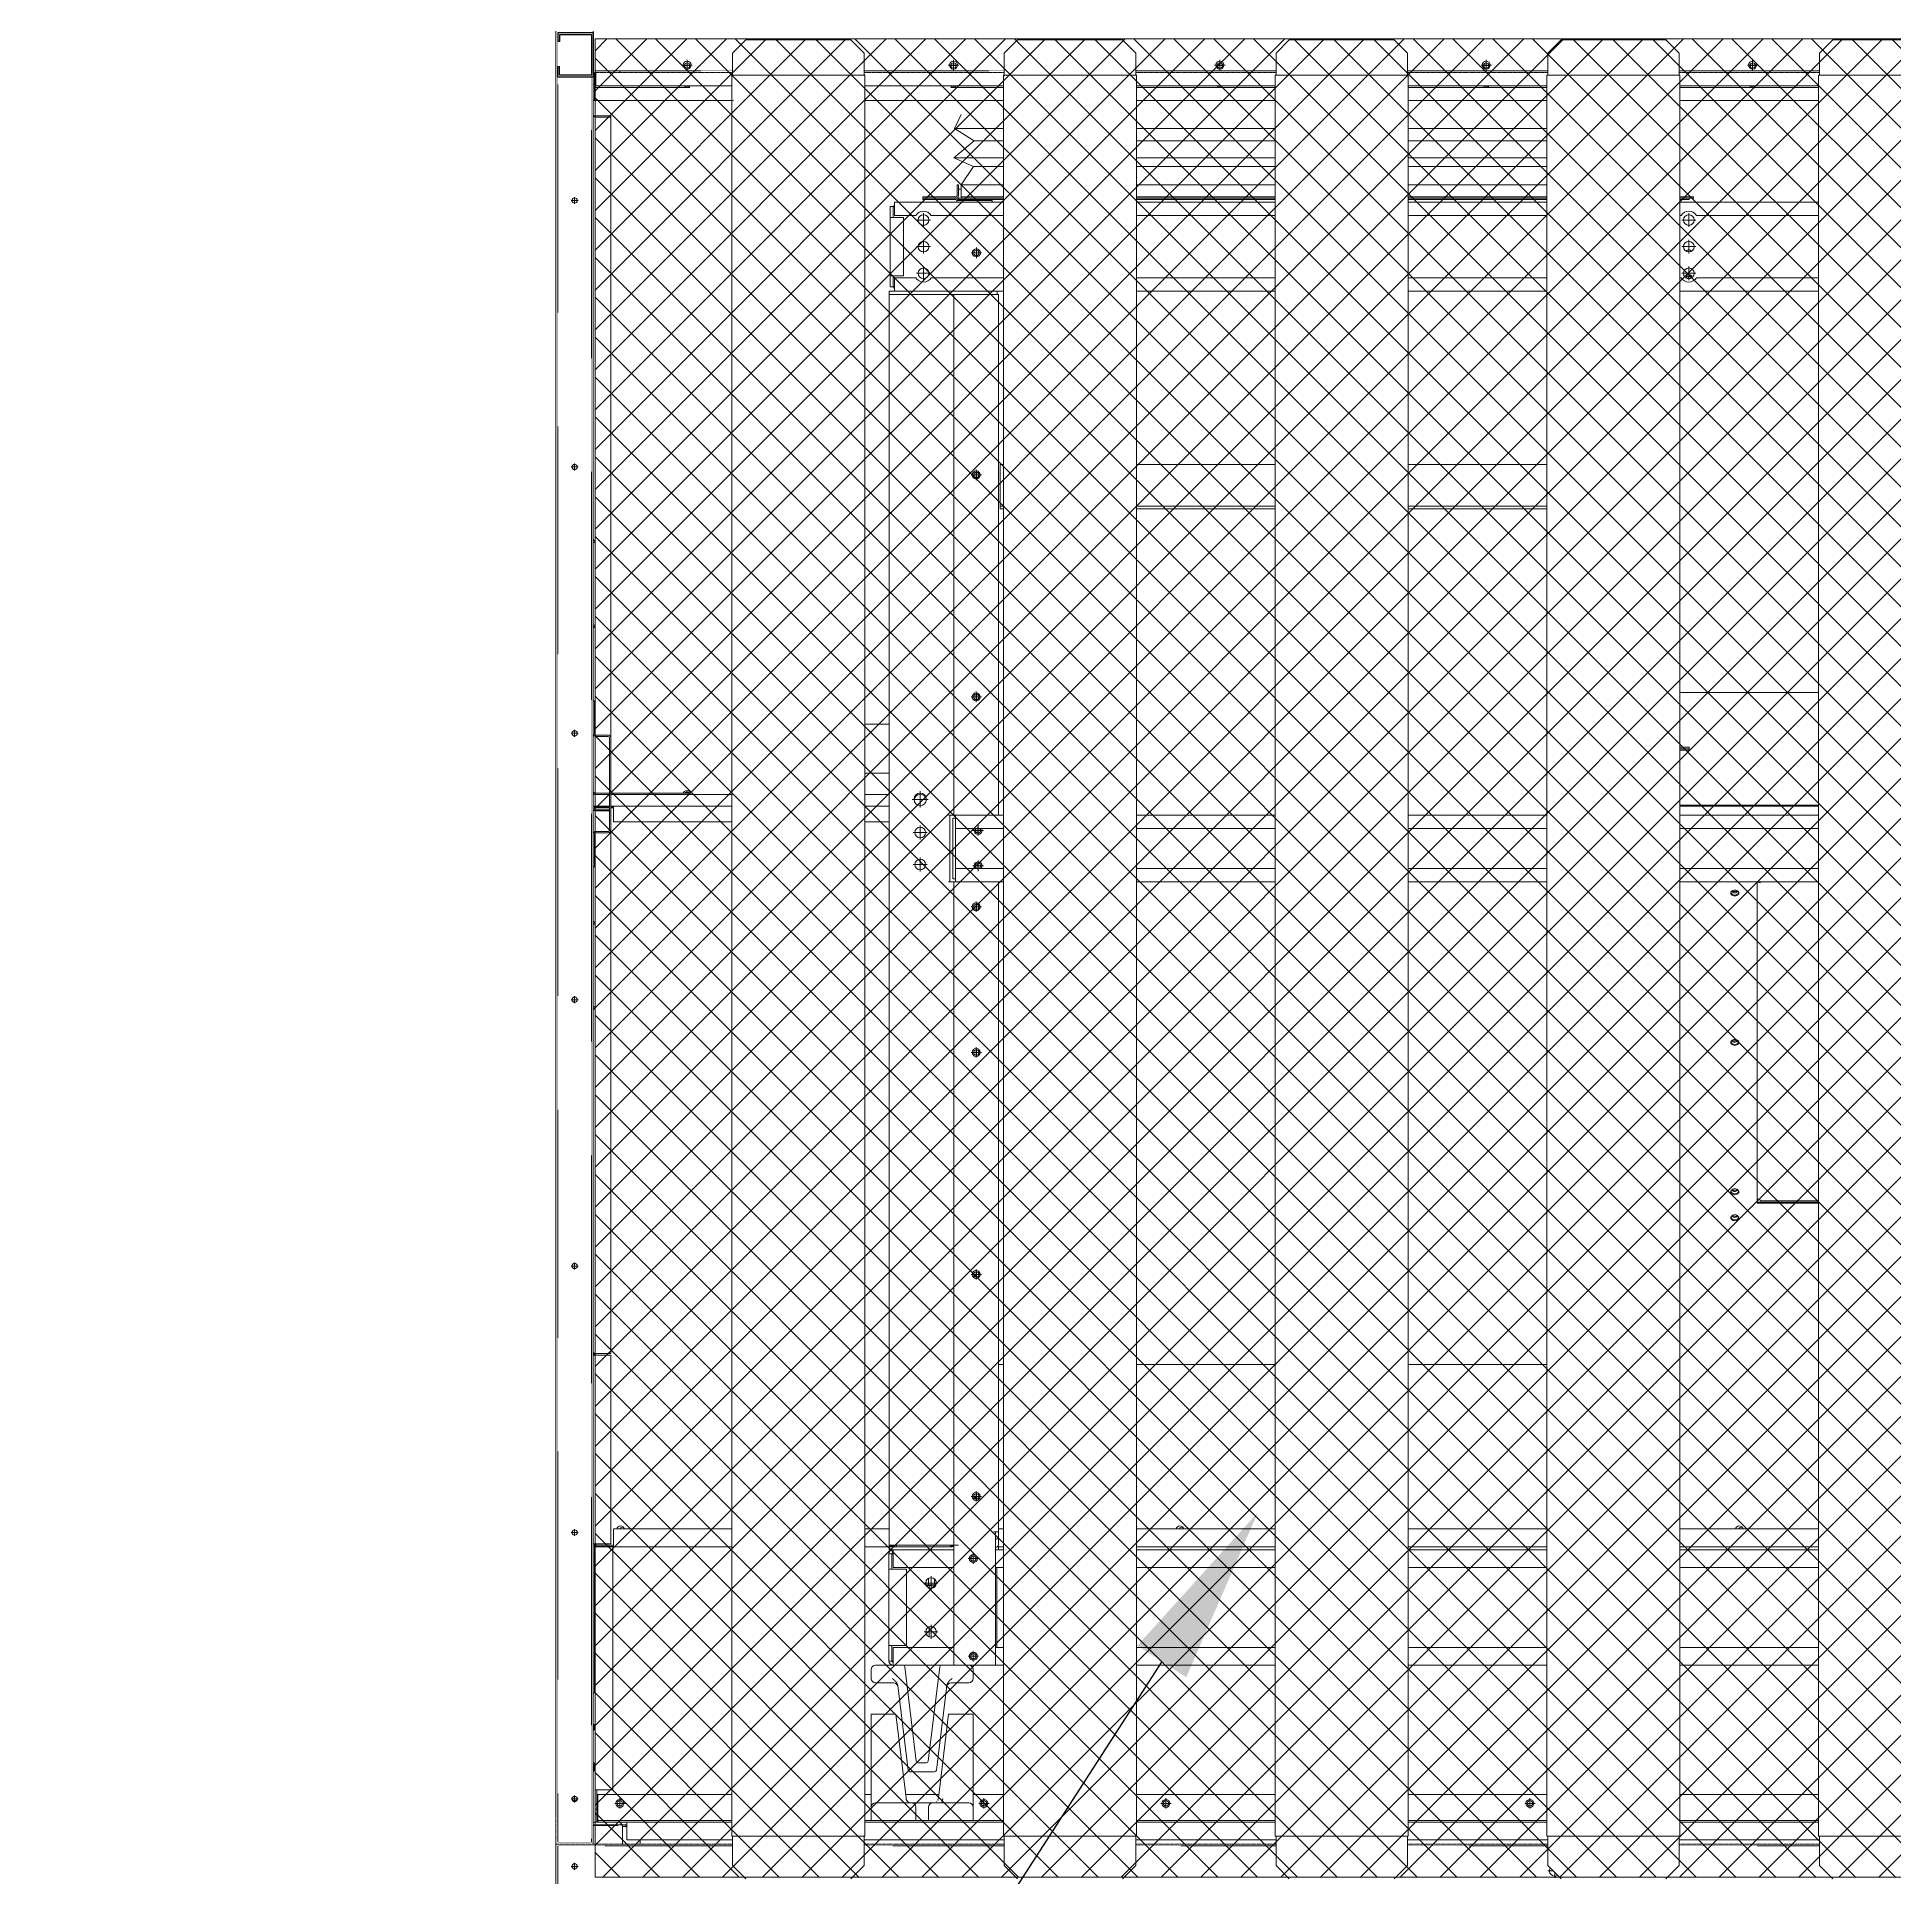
# Model space of a CAD drawing. Header units: millimetres. Extents: x -17070 to 42260, y -291348 to 33880.
# Drawn here: x 31593 to 33685, y 20755 to 22827 of the extents above; entities that cross this region are included whole.
import ezdxf
from ezdxf import colors
from ezdxf.entities.mleader import LeaderData, LeaderLine
from ezdxf.math import Vec2, Vec3

# ---------------------------------------------------------------- set-up
doc = ezdxf.new("R2010")
doc.units = ezdxf.units.MM
for name, pattern in [('CENTER', [2, 1.25, -0.25, 0.25, -0.25]), ('HIDDEN', [0.375, 0.25, -0.125]), ('HIDDENX2', [0.75, 0.5, -0.25])]:
    doc.linetypes.add(name, pattern=pattern)
for name, color, linetype in [('center', 1, 'CENTER'), ('HIDD', 2, 'HIDDENX2'), ('냉각탑_dim', 1, 'Continuous')]:
    doc.layers.add(name, color=color, linetype=linetype)
doc.styles.get("Standard").update_dxf_attribs({"font": 'arial.ttf'})

# ---------------------------------------------------------------- blocks, each defined once
blk = doc.blocks.new('3753456')
at = {"color": 0, "lineweight": 5}
for p, q in [((337590.2, 91235.5), (337597.8, 91251)), ((337612.3, 91221.4), (337590.2, 91235.5)), ((337589.4, 91202.2), (337612.3, 91221.4)), ((337611.6, 91192.6), (337589.4, 91202.2)), ((337597.8, 91172), (337611.6, 91192.6))]:
    blk.add_line(p, q, dxfattribs=at)
blk = doc.blocks.new('435')
for p, q in [((-131382, 21088.8), (-131342, 21088.8)), ((-131382, 21088.8), (-131382, 21078.8)), ((-131380, 21078.8), (-131382, 21078.8)), ((-131380, 21086.8), (-131344, 21086.8)), ((-131380, 21086.8), (-131380, 21078.8)), ((-131344, 21086.8), (-131344, 21040.8)), ((-131342, 21088.8), (-131342, 21038.8)), ((-131342, 21088.8), (-131342, 21038.8)), ((-131382, 21038.8), (-131382, 21050.8)), ((-131382, 21050.8), (-131380, 21050.8)), ((-131380, 21040.8), (-131380, 21050.8)), ((-131342, 21038.8), (-131382, 21038.8)), ((-131344, 21040.8), (-131380, 21040.8))]:
    blk.add_line(p, q)
blk = doc.blocks.new('2')
at = {"lineweight": 5}
h = blk.add_hatch(dxfattribs=at)
h.set_pattern_fill('ANSI37', scale=10)
h.set_pattern_definition([(45, (-1294795.438, -412330.485), (-22.4506403, 22.4506403), []), (135, (-1294795.438, -412330.485), (-22.4506403, -22.4506403), [])])
h.paths.add_polyline_path([(32221.1, 22825.4), (32221.1, 20755.4), (35433.1, 20755.4), (35433.1, 22825.4)])
at = {"color": 7, "lineweight": 20, "ltscale": 0.280701}
for p, q in [((32177.1, 20822.5), (32177.1, 23867.4)), ((32219.1, 20822.5), (32219.1, 23864.3)), ((32219.1, 20822.5), (32219.1, 22818.4)), ((32220.5, 22774.4), (32220.5, 22787.4)), ((32222, 22787.4), (32222, 22775.5)), ((32319, 22795.9), (32330.7, 22795.9)), ((32321, 22795.4), (32328.8, 22795.4)), ((32324.9, 22801.8), (32324.9, 22790.1)), ((32619, 22795.9), (32630.7, 22795.9)), ((32621, 22795.4), (32628.8, 22795.4)), ((32624.9, 22801.8), (32624.9, 22790.1)), ((32919, 22795.9), (32930.7, 22795.9)), ((32921, 22795.4), (32928.8, 22795.4)), ((32924.9, 22801.8), (32924.9, 22790.1)), ((33219, 22795.9), (33230.7, 22795.9)), ((33221, 22795.4), (33228.8, 22795.4)), ((33224.9, 22801.8), (33224.9, 22790.1)), ((33519, 22795.9), (33530.7, 22795.9)), ((33521, 22795.4), (33528.8, 22795.4)), ((33524.9, 22801.8), (33524.9, 22790.1)), ((32219.1, 22774.4), (32222, 22774.4)), ((32220.5, 22774.4), (32220.5, 22756)), ((32220.5, 22770.6), (32327.9, 22770.6)), ((32220.5, 22769.5), (32221.1, 22769.5)), ((32220.5, 22757.1), (32220.5, 22769.5)), ((32222, 22777.5), (32222, 22772.4)), ((32375.1, 22772.4), (32222, 22772.4)), ((32681.1, 22772.4), (32525.1, 22772.4)), ((32621.9, 22770.6), (32681.1, 22770.6)), ((32987.1, 22772.4), (32831.1, 22772.4)), ((32831.1, 22770.6), (32987.1, 22770.6)), ((33293.1, 22772.4), (33137.1, 22772.4)), ((33137.1, 22770.6), (33293.1, 22770.6)), ((33599.1, 22772.4), (33443.1, 22772.4)), ((33443.1, 22770.6), (33599.1, 22770.6)), ((32219.1, 22756), (32220.5, 22756)), ((32221.1, 22756.1), (32220.5, 22756.1)), ((32377.1, 22756.1), (32221.1, 22756.1)), ((32681.1, 22756.1), (32525.1, 22756.1)), ((32987.1, 22756.1), (32831.1, 22756.1)), ((33293.1, 22756.1), (33137.1, 22756.1)), ((33599.1, 22756.1), (33443.1, 22756.1)), ((32221.7, 22738.8), (32219.1, 22738.8)), ((32222.4, 22738.7), (32238.9, 22738.7)), ((32222.4, 22737.3), (32238.9, 22737.3)), ((32238.9, 22737.3), (32238.9, 22738.7)), ((32238.9, 22737.3), (32238.9, 22039.6)), ((32630.5, 22661), (32628.9, 22661)), ((32628.9, 22649.1), (32628.9, 22661)), ((32630.5, 22649.1), (32630.5, 22661)), ((32681.1, 22661), (32633.6, 22661)), ((32633.6, 22661), (32633.6, 22646)), ((32987.1, 22661), (32831.1, 22661)), ((33293.1, 22661), (33137.1, 22661)), ((32194.2, 22643.4), (32202, 22643.4)), ((32198.1, 22647.3), (32198.1, 22639.5)), ((32558.3, 22626.4), (32558.3, 22641.4)), ((32681.1, 22641.4), (32558.3, 22641.4)), ((32627.4, 22646), (32590.2, 22646)), ((32590.2, 22646), (32590.2, 22644.4)), ((32627.4, 22644.4), (32590.2, 22644.4)), ((32627.4, 22647.6), (32590.5, 22647.6)), ((32590.5, 22647.6), (32590.5, 22646)), ((32628.6, 22643.2), (32628.6, 22643.3)), ((32628.6, 22643.2), (32628.6, 22641.4)), ((32628.6, 22643.2), (32668.6, 22643.2)), ((32630.2, 22643.2), (32630.2, 22646)), ((32630.2, 22646), (32681.1, 22646)), ((32630.2, 22644.4), (32681.1, 22644.4)), ((32633.6, 22656.1), (32630.5, 22656.1)), ((32631.4, 22646.1), (32670.6, 22646.1)), ((32631.4, 22646), (32631.4, 22646.1)), ((32681.1, 22647.6), (32633.6, 22647.6)), ((32681.1, 22646), (32633.6, 22646)), ((32668.6, 22643.2), (32668.6, 22641.4)), ((32670.6, 22646), (32670.6, 22646.1)), ((32987.1, 22647.6), (32831.1, 22647.6)), ((32831.1, 22646), (32987.1, 22646)), ((32987.1, 22646), (32831.1, 22646)), ((32831.1, 22644.4), (32987.1, 22644.4)), ((32987.1, 22641.4), (32831.1, 22641.4)), ((33293.1, 22647.6), (33137.1, 22647.6)), ((33137.1, 22646), (33293.1, 22646)), ((33293.1, 22646), (33137.1, 22646)), ((33137.1, 22644.4), (33293.1, 22644.4)), ((33293.1, 22641.4), (33137.1, 22641.4)), ((33458.5, 22647.6), (33443.1, 22647.6)), ((33443.1, 22646), (33453.6, 22646)), ((33458.5, 22646), (33443.1, 22646)), ((33443.1, 22644.4), (33453.6, 22644.4)), ((33599.1, 22641.6), (33443.1, 22641.6)), ((33599.1, 22641.4), (33443.1, 22641.4)), ((33453.6, 22644.4), (33453.6, 22646)), ((33458.5, 22647.6), (33458.5, 22646)), ((32553.6, 22624.4), (32553.6, 22636.7)), ((32556.8, 22636.7), (32553.6, 22636.7)), ((32553.6, 22624.4), (32553.6, 22558.4)), ((32558.8, 22624.4), (32553.6, 22624.4)), ((32556.8, 22636.7), (32556.8, 22624.4)), ((32558.3, 22636.2), (32556.8, 22636.2)), ((32558.3, 22626.4), (32582.5, 22626.4)), ((32558.8, 22624.4), (32568.6, 22624.4)), ((32568.6, 22558.4), (32568.6, 22624.4)), ((32583.3, 22621.4), (32598.9, 22621.4)), ((32591.1, 22629.2), (32591.1, 22613.6)), ((32599.8, 22626.4), (32681.1, 22626.4)), ((32831.1, 22626.4), (32987.1, 22626.4)), ((33137.1, 22626.4), (33293.1, 22626.4)), ((33443.1, 22626.4), (33444.5, 22626.4)), ((33445.3, 22621.4), (33460.9, 22621.4)), ((33453.1, 22629.2), (33453.1, 22613.6)), ((33461.8, 22626.4), (33599.1, 22626.4)), ((32591.1, 22599.2), (32591.1, 22583.6)), ((33453.1, 22599.2), (33453.1, 22583.6)), ((32583.3, 22591.4), (32598.9, 22591.4)), ((32644.8, 22584.4), (32656.5, 22584.4)), ((32650.6, 22590.3), (32650.6, 22578.6)), ((33445.3, 22591.4), (33460.9, 22591.4)), ((32568.6, 22558.4), (32553.6, 22558.4)), ((32553.6, 22546.1), (32553.6, 22558.4)), ((32556.8, 22558.4), (32556.8, 22546.1)), ((32558.3, 22556.4), (32558.3, 22541.4)), ((32582.5, 22556.4), (32558.3, 22556.4)), ((32583.3, 22561.4), (32598.9, 22561.4)), ((32591.1, 22569.2), (32591.1, 22553.6)), ((32681.1, 22556.4), (32599.8, 22556.4)), ((32987.1, 22556.4), (32831.1, 22556.4)), ((33293.1, 22556.4), (33137.1, 22556.4)), ((33444.5, 22556.4), (33443.1, 22556.4)), ((33445.3, 22561.4), (33460.9, 22561.4)), ((33453.1, 22569.2), (33453.1, 22553.6)), ((33599.1, 22556.4), (33461.8, 22556.4)), ((32552.4, 22541.4), (32674.2, 22541.4)), ((32552.4, 22541.4), (32552.4, 22537.4)), ((32630.6, 22537.4), (32552.4, 22537.4)), ((32552.4, 22537.4), (32552.4, 21129.2)), ((32552.4, 22537.4), (32674.2, 22537.4)), ((32556.8, 22546.1), (32553.6, 22546.1)), ((32558.3, 22546.6), (32556.8, 22546.6)), ((32558.3, 22541.4), (32681.1, 22541.4)), ((32625.4, 21951.2), (32625.4, 22537.4)), ((32675.4, 22537.4), (32670.2, 22537.4)), ((32674.2, 22541.4), (32674.2, 22537.4)), ((32675.4, 22537.4), (32675.4, 21951.2)), ((32831.1, 22541.4), (32987.1, 22541.4)), ((33137.1, 22541.4), (33293.1, 22541.4)), ((33443.1, 22541.4), (33599.1, 22541.4)), ((33599.1, 22541.1), (33443.1, 22541.1)), ((32198.1, 22347.3), (32198.1, 22339.5)), ((32681.1, 22346), (32677.4, 22346)), ((32677.4, 22296), (32677.4, 22346)), ((32987.1, 22346), (32831.1, 22346)), ((33293.1, 22346), (33137.1, 22346)), ((32194.2, 22343.4), (32202, 22343.4)), ((32644.6, 22334.4), (32656.3, 22334.4)), ((32650.4, 22340.3), (32650.4, 22328.6)), ((32650.6, 22338.3), (32650.6, 22330.5)), ((32677.4, 22299.2), (32681.1, 22299.2)), ((32677.4, 22296), (32681.1, 22296)), ((32831.1, 22299.2), (32987.1, 22299.2)), ((32831.1, 22296), (32987.1, 22296)), ((33137.1, 22299.2), (33293.1, 22299.2)), ((33137.1, 22296), (33293.1, 22296)), ((32219.1, 22258.3), (32221.1, 22258.3)), ((32221.1, 22258.3), (32221.1, 22165.3)), ((32219.1, 22165.3), (32221.1, 22165.3)), ((32220.7, 22079.8), (32219.1, 22079.8)), ((32220.7, 22042.9), (32220.7, 22079.8)), ((32644.6, 22084.4), (32656.3, 22084.4)), ((32650.4, 22090.3), (32650.4, 22078.6)), ((32650.6, 22088.3), (32650.6, 22080.5)), ((33599.1, 22089.5), (33443.1, 22089.5)), ((32552.4, 22053.5), (32525.1, 22053.5)), ((32194.2, 22043.4), (32202, 22043.4)), ((32198.1, 22047.3), (32198.1, 22039.5)), ((32236, 22041.4), (32222.2, 22041.4)), ((32236, 22039.8), (32222.2, 22039.8)), ((32237.5, 22038.3), (32237.5, 21934.5)), ((32239.1, 22038.3), (32239.1, 21934.5)), ((33453.6, 22027.6), (33443.1, 22027.6)), ((33453.6, 22026), (33443.1, 22026)), ((33443.1, 22026), (33453.6, 22026)), ((33443.1, 22024.4), (33453.6, 22024.4)), ((33453.6, 22024.4), (33453.6, 22027.6)), ((32552.4, 21998.5), (32525.1, 21998.5)), ((32552.4, 21991.2), (32552.4, 21876.2)), ((32219.1, 21975.9), (32237.5, 21975.9)), ((32219.1, 21974.5), (32237.5, 21974.5)), ((32220.9, 21975.9), (32220.9, 21976.2)), ((32237.5, 21976), (32222.4, 21976)), ((32239.1, 21975.9), (32328.7, 21975.9)), ((32239.1, 21974.5), (32375.1, 21974.5)), ((32525.1, 21974.5), (32552.4, 21974.5)), ((32587.4, 21978.1), (32587.4, 21959.9)), ((32237.5, 21961.3), (32219.1, 21961.3)), ((32220.5, 21958.3), (32220.5, 21961.3)), ((32222, 21959.4), (32222, 21961.3)), ((32222, 21960.5), (32237.5, 21960.5)), ((32237.5, 21959.4), (32222, 21959.4)), ((32237.5, 21957.2), (32222, 21957.2)), ((32237.5, 21956.2), (32222, 21956.2)), ((32375.1, 21961.3), (32239.1, 21961.3)), ((32239.1, 21960.5), (32242, 21960.5)), ((32242, 21959.4), (32239.1, 21959.4)), ((32242, 21943.8), (32242, 21960.5)), ((32552.4, 21961.3), (32525.1, 21961.3)), ((32578.3, 21969), (32596.5, 21969)), ((32627.3, 21951.2), (32619.4, 21951.2)), ((32620.9, 21951.2), (32620.9, 21876.2)), ((32627.3, 21951.2), (32681.1, 21951.2)), ((32627.3, 21936.2), (32627.3, 21951.2)), ((32831.1, 21951.2), (32987.1, 21951.2)), ((33137.1, 21951.2), (33293.1, 21951.2)), ((33599.1, 21962.5), (33443.1, 21962.5)), ((33599.1, 21961.3), (33443.1, 21961.3)), ((33443.1, 21951.2), (33599.1, 21951.2)), ((32220.7, 21929.9), (32220.7, 21893)), ((32236, 21933), (32222.2, 21933)), ((32222.2, 21931.4), (32236, 21931.4)), ((32238.9, 21933.3), (32238.9, 21345)), ((32375.1, 21943.8), (32242, 21943.8)), ((32552.4, 21943.8), (32525.1, 21943.8)), ((32579.6, 21931.7), (32595.2, 21931.7)), ((32587.4, 21939.5), (32587.4, 21923.9)), ((32624.1, 21948), (32624.1, 21879.4)), ((32624.1, 21948), (32627.3, 21948)), ((32627.3, 21948), (32627.3, 21879.4)), ((32681.1, 21936.2), (32627.3, 21936.2)), ((32646.8, 21934.1), (32658.5, 21934.1)), ((32652.4, 21938), (32652.4, 21930.2)), ((32652.6, 21940), (32652.6, 21928.3)), ((32987.1, 21936.2), (32831.1, 21936.2)), ((33293.1, 21936.2), (33137.1, 21936.2)), ((33599.1, 21936.2), (33443.1, 21936.2)), ((32220.7, 21893), (32219.1, 21893)), ((32579.6, 21895.7), (32595.2, 21895.7)), ((32587.4, 21903.5), (32587.4, 21887.9)), ((32627.3, 21876.2), (32627.3, 21891.2)), ((32627.3, 21891.2), (32681.1, 21891.2)), ((32646.8, 21894.1), (32658.5, 21894.1)), ((32652.4, 21898), (32652.4, 21890.2)), ((32652.6, 21900), (32652.6, 21888.3)), ((32831.1, 21891.2), (32987.1, 21891.2)), ((33137.1, 21891.2), (33293.1, 21891.2)), ((33443.1, 21891.2), (33599.1, 21891.2)), ((32627.3, 21876.2), (32619.4, 21876.2)), ((32627.3, 21879.4), (32624.1, 21879.4)), ((32625.4, 21129.2), (32625.4, 21876.2)), ((32681.1, 21876.2), (32627.3, 21876.2)), ((32675.4, 21876.2), (32675.4, 21144)), ((32987.1, 21876.2), (32831.1, 21876.2)), ((33293.1, 21876.2), (33137.1, 21876.2)), ((33599.1, 21876.2), (33443.1, 21876.2)), ((33529.9, 21876.2), (33529.9, 21514.3)), ((33533.4, 21876.2), (33533.4, 21875.1)), ((32644.6, 21848), (32656.3, 21848)), ((32646.7, 21848), (32654.5, 21848)), ((32650.4, 21853.9), (32650.4, 21842.2)), ((32650.6, 21851.9), (32650.6, 21844.1)), ((32219.1, 21828.3), (32221.1, 21828.3)), ((32221.1, 21828.3), (32221.1, 21735.3)), ((32194.2, 21743.4), (32202, 21743.4)), ((32198.1, 21747.3), (32198.1, 21739.5)), ((32219.1, 21735.3), (32221.1, 21735.3)), ((32644.6, 21684), (32656.3, 21684)), ((32646.7, 21684), (32654.5, 21684)), ((32650.4, 21689.9), (32650.4, 21678.2)), ((32650.6, 21687.9), (32650.6, 21680.1)), ((33529.9, 21515.3), (33599.1, 21515.3)), ((33529.9, 21514.3), (33599.1, 21514.3)), ((33533.4, 21517.1), (33533.4, 21518.2)), ((33599.1, 21517.1), (33533.4, 21517.1)), ((32198.1, 21447.3), (32198.1, 21439.5)), ((32194.2, 21443.4), (32202, 21443.4)), ((32644.6, 21434), (32656.3, 21434)), ((32646.7, 21434), (32654.5, 21434)), ((32650.4, 21439.9), (32650.4, 21428.2)), ((32650.6, 21437.9), (32650.6, 21430.1)), ((32219.2, 21346.2), (32219.1, 21346.2)), ((32220.5, 21344.3), (32219.1, 21344.3)), ((32220.5, 21345.2), (32220.5, 21343.1)), ((32238.9, 21345), (32222, 21345)), ((32238.9, 21343.1), (32222, 21343.1)), ((32238.9, 21343.1), (32238.9, 21130.6)), ((32177.1, 21341.3), (32177.1, 21341.2)), ((32177.1, 21334.9), (32177.1, 21334.9)), ((32675.4, 21332.5), (32681.1, 21332.5)), ((32831.1, 21332.5), (32987.1, 21332.5)), ((33137.1, 21332.5), (33293.1, 21332.5)), ((32644.6, 21184), (32656.3, 21184)), ((32646.7, 21184), (32654.5, 21184)), ((32650.4, 21189.9), (32650.4, 21178.2)), ((32650.6, 21187.9), (32650.6, 21180.1)), ((32194.2, 21143.4), (32202, 21143.4)), ((32198.1, 21147.3), (32198.1, 21139.5)), ((32242, 21147.5), (32375.1, 21147.5)), ((32242, 21147.5), (32242, 21130.6)), ((32525.1, 21147.5), (32552.4, 21147.5)), ((32672.2, 21144), (32670.2, 21144)), ((32675.4, 21144), (32672.2, 21144)), ((32672.2, 21144), (32672.2, 20994)), ((32672.2, 21136.4), (32675.4, 21136.4)), ((32675.4, 21147.5), (32681.1, 21147.5)), ((32675.4, 21129), (32675.4, 21144)), ((32831.1, 21147.5), (32987.1, 21147.5)), ((33137.1, 21147.5), (33293.1, 21147.5)), ((33443.1, 21147.5), (33599.1, 21147.5)), ((32220.5, 21130.6), (32220.5, 21130.5)), ((32220.7, 21130.5), (32220.7, 20963)), ((32221.1, 21128.4), (32221.1, 21130.5)), ((32221.1, 21128.4), (32221.1, 20853.8)), ((32222, 21128.4), (32221.1, 21128.4)), ((32238.9, 21130.6), (32222, 21130.6)), ((32238.9, 21130.6), (32222, 21130.6)), ((32222, 21130.5), (32222, 21129)), ((32222, 21127.4), (32222, 21129.1)), ((32222, 21129.1), (32242, 21129.1)), ((32242, 21127.5), (32222, 21127.5)), ((32222, 21127.4), (32375.1, 21127.4)), ((32241.1, 21127.4), (32241.1, 20853.8)), ((32242, 21127.5), (32242, 21130.6)), ((32525.1, 21127.4), (32552.4, 21127.4)), ((32552.1, 21102), (32552.1, 21119.3)), ((32552.1, 21119.3), (32556.8, 21119.3)), ((32552.4, 21129.2), (32623.4, 21129.2)), ((32552.4, 21129.2), (32552.4, 21127.2)), ((32552.4, 21128), (32556.5, 21128)), ((32552.4, 21127.2), (32552.4, 21124)), ((32552.4, 21127.2), (32623.4, 21127.2)), ((32552.4, 21124), (32623.4, 21124)), ((32555.3, 21119.3), (32555.3, 21102)), ((32625.4, 21124), (32556.8, 21124)), ((32556.8, 21104), (32556.8, 21124)), ((32560.3, 21129.2), (32560.3, 21127.2)), ((32621.8, 21128), (32625, 21128)), ((32625.4, 21129.2), (32623.4, 21129.2)), ((32625.4, 21129.2), (32630.6, 21129.2)), ((32625.4, 20994), (32625.4, 21129.2)), ((32641.4, 21114), (32653.1, 21114)), ((32647.2, 21119.9), (32647.2, 21108.2)), ((32681.1, 21124), (32672.2, 21124)), ((32675, 21128), (32675.4, 21128)), ((32675.4, 21128), (32675.4, 21124)), ((32675.4, 21127.4), (32681.1, 21127.4)), ((32684.2, 21124), (32683.7, 21124)), ((32831.1, 21127.4), (32987.1, 21127.4)), ((32987.1, 21124), (32831.1, 21124)), ((33137.1, 21127.4), (33293.1, 21127.4)), ((33293.1, 21124), (33137.1, 21124)), ((33443.1, 21127.4), (33599.1, 21127.4)), ((33599.1, 21124), (33443.1, 21124)), ((32552.1, 21102), (32552.1, 21016)), ((32556.8, 21102), (32552.1, 21102)), ((32625.4, 21104), (32556.8, 21104)), ((32556.8, 21102), (32572.1, 21102)), ((32572.1, 21102), (32572.1, 21016)), ((32596.6, 21084.6), (32596.6, 21091.7)), ((32599.6, 21094.3), (32599.6, 21078.7)), ((32603.5, 21084.6), (32603.5, 21091.1)), ((32681.1, 21104), (32672.2, 21104)), ((32673.8, 21104), (32673.8, 21014)), ((32987.1, 21104), (32831.1, 21104)), ((33293.1, 21104), (33137.1, 21104)), ((33599.1, 21104), (33443.1, 21104)), ((32591.8, 21086.5), (32607.4, 21086.5)), ((32603.5, 21084.6), (32593.9, 21084.6)), ((32594.3, 21083.8), (32600.9, 21083.8)), ((32597.6, 21083.2), (32597.6, 21080.9)), ((32600.9, 21083.8), (32600.9, 21084.6)), ((32591.8, 21031.5), (32607.4, 21031.5)), ((32597.6, 21037.2), (32597.6, 21025.9)), ((32599.6, 21039.3), (32599.6, 21023.7)), ((32552.1, 20998.7), (32552.1, 21016)), ((32572.1, 21016), (32552.1, 21016)), ((32555.3, 21016), (32555.3, 20998.7)), ((32556.8, 20998.7), (32556.8, 21014)), ((32556.8, 21014), (32625.4, 21014)), ((32647.2, 21009.9), (32647.2, 20998.2)), ((32672.2, 21014), (32681.1, 21014)), ((32831.1, 21014), (32987.1, 21014)), ((33137.1, 21014), (33293.1, 21014)), ((33443.1, 21014), (33599.1, 21014)), ((32532.1, 20989), (32532.1, 20979)), ((32537.1, 20994), (32542.1, 20994)), ((32542.1, 20994), (32556.8, 20994)), ((32556.8, 20998.7), (32552.1, 20998.7)), ((32556.8, 20998.7), (32556.8, 20994)), ((32556.8, 20994), (32625.4, 20994)), ((32582.9, 20885.8), (32569.9, 20992.3)), ((32609.4, 20992.3), (32596.3, 20885.8)), ((32625.4, 20994), (32672.2, 20994)), ((32641.4, 21004), (32653.1, 21004)), ((32647.1, 20989), (32647.1, 20979)), ((32672.2, 20994), (32681.1, 20994)), ((32831.1, 20994), (32987.1, 20994)), ((33137.1, 20994), (33293.1, 20994)), ((33443.1, 20994), (33599.1, 20994)), ((32537.1, 20974), (32542.1, 20974)), ((32542.1, 20974), (32557.2, 20974)), ((32573.7, 20875.8), (32562, 20971)), ((32605.6, 20875.8), (32617.3, 20971)), ((32637.1, 20974), (32622.1, 20974)), ((32637.1, 20974), (32642.1, 20974)), ((32219.1, 20963), (32220.7, 20963)), ((32221.1, 20927.4), (32219.1, 20927.4)), ((32219.4, 20926.1), (32219.4, 20920.4)), ((32220.1, 20921.9), (32220.1, 20926)), ((32220.9, 20926), (32220.9, 20920.4)), ((32532.1, 20844), (32532.1, 20939)), ((32532.1, 20939), (32537.1, 20939)), ((32537.1, 20939), (32554.8, 20939)), ((32559.9, 20939), (32554.8, 20939)), ((32571.5, 20844.6), (32559.9, 20939)), ((32607.8, 20844.6), (32619.4, 20939)), ((32619.4, 20939), (32624.5, 20939)), ((32647.1, 20939), (32624.5, 20939)), ((32647.1, 20939), (32647.1, 20844)), ((32219.1, 20921), (32219.4, 20920.4)), ((32220.1, 20921.9), (32219.4, 20920.4)), ((32220.1, 20921.9), (32220.9, 20920.4)), ((32221.1, 20920.9), (32220.9, 20920.4)), ((32219.1, 20883.9), (32219.4, 20884.4)), ((32219.4, 20874.4), (32219.4, 20884.4)), ((32220.1, 20882.9), (32219.4, 20884.4)), ((32220.1, 20882.9), (32220.9, 20884.4)), ((32220.1, 20882.9), (32220.1, 20875.9)), ((32220.9, 20874.4), (32220.9, 20884.4)), ((32221.1, 20884), (32220.9, 20884.4)), ((32584.9, 20884), (32594.4, 20884)), ((32219.1, 20875), (32219.4, 20874.4)), ((32220.1, 20875.9), (32219.4, 20874.4)), ((32220.1, 20875.9), (32220.9, 20874.4)), ((32221.1, 20874.9), (32220.9, 20874.4)), ((32575.7, 20874), (32603.6, 20874)), ((32194.2, 20843.4), (32202, 20843.4)), ((32198.1, 20847.3), (32198.1, 20839.5)), ((32221.1, 20824), (32221.1, 20853.8)), ((32241.1, 20853.8), (32221.1, 20853.8)), ((32223.1, 20853.8), (32223.1, 20831.8)), ((32223.1, 20848.4), (32223.1, 20828.4)), ((32224.1, 20848.4), (32223.1, 20848.4)), ((32224.1, 20848.4), (32375.1, 20848.4)), ((32224.1, 20848.4), (32224.1, 20817.4)), ((32249.1, 20844.3), (32249.1, 20832.6)), ((32525.1, 20848.4), (32532.1, 20848.4)), ((32532.1, 20844), (32532.1, 20834)), ((32571, 20848.4), (32608.3, 20848.4)), ((32571.5, 20844.6), (32571.6, 20843.4)), ((32606, 20840.2), (32605.9, 20840.2)), ((32607.8, 20844.6), (32607.7, 20843.4)), ((32612.8, 20844), (32611.6, 20839)), ((32647.1, 20848.4), (32681.1, 20848.4)), ((32647.1, 20834), (32647.1, 20844)), ((32659.1, 20844.3), (32659.1, 20832.6)), ((32831.1, 20848.4), (32987.1, 20848.4)), ((32864.1, 20844.3), (32864.1, 20832.6)), ((33137.1, 20848.4), (33293.1, 20848.4)), ((33274.1, 20844.3), (33274.1, 20832.6)), ((33443.1, 20848.4), (33599.1, 20848.4)), ((32177.1, 20822.5), (32177.1, 20839.4)), ((32221.1, 20831.8), (32223.1, 20831.8)), ((32221.1, 20817.4), (32221.1, 20824)), ((32223.1, 20828.4), (32224.1, 20828.4)), ((32223.1, 20817.4), (32223.1, 20827.4)), ((32224.1, 20827.4), (32223.1, 20827.4)), ((32375.1, 20819), (32224.1, 20819)), ((32243.3, 20838.4), (32255, 20838.4)), ((32681.1, 20819), (32525.1, 20819)), ((32532.1, 20819), (32532.1, 20834)), ((32537.1, 20839), (32542.1, 20839)), ((32542.1, 20839), (32577.6, 20839)), ((32577.6, 20839), (32601.6, 20839)), ((32582.6, 20819), (32582.6, 20834)), ((32596.6, 20819), (32596.6, 20834)), ((32642.1, 20839), (32601.6, 20839)), ((32602.7, 20839), (32602.7, 20839)), ((32647.1, 20819), (32647.1, 20834)), ((32653.3, 20838.4), (32665, 20838.4)), ((32987.1, 20819), (32831.1, 20819)), ((32858.3, 20838.4), (32870, 20838.4)), ((33293.1, 20819), (33137.1, 20819)), ((33268.3, 20838.4), (33280, 20838.4)), ((33443.1, 20819), (33599.1, 20819)), ((32219.1, 20817.4), (32246.9, 20817.4)), ((32219.1, 20814.2), (32219.1, 20813.3)), ((32246.9, 20814.2), (32219.1, 20814.2)), ((32219.1, 20813.3), (32246.9, 20813.3)), ((32221.1, 20813.3), (32221.1, 20814.2)), ((32223.1, 20813.3), (32223.1, 20814.2)), ((32375.1, 20817.4), (32224.1, 20817.4)), ((32251.5, 20814.2), (32246.9, 20814.2)), ((32246.9, 20813.3), (32246.9, 20814.2)), ((32251.2, 20815.2), (32249.8, 20814.2)), ((32252.1, 20812.3), (32252.1, 20814.2)), ((32252.1, 20814.2), (32255.3, 20814.2)), ((32256.8, 20812.2), (32252.1, 20812.2)), ((32252.1, 20812.2), (32252.1, 20792.4)), ((32255.3, 20814.2), (32255.3, 20812.2)), ((32256.8, 20814.2), (32255.3, 20814.2)), ((32256.8, 20797.4), (32256.8, 20817.4)), ((32256.8, 20817.4), (32375.1, 20817.4)), ((32681.1, 20817.4), (32525.1, 20817.4)), ((32987.1, 20817.4), (32831.1, 20817.4)), ((33137.1, 20817.4), (33293.1, 20817.4)), ((33443.1, 20817.4), (33599.1, 20817.4)), ((32177.1, 20794.2), (32177.1, 20690.6)), ((32376.1, 20797.4), (32256.8, 20797.4)), ((32272.1, 20797.4), (32272.1, 20792.4)), ((32682.1, 20797.4), (32524.1, 20797.4)), ((32988.1, 20797.4), (32830.1, 20797.4)), ((33294.1, 20797.4), (33136.1, 20797.4)), ((33600.1, 20797.4), (33442.1, 20797.4)), ((32194.2, 20767.4), (32202, 20767.4)), ((32198.1, 20771.3), (32198.1, 20763.5)), ((33294.3, 20762.4), (33300.1, 20762.4)), ((33302.1, 20760.4), (33302.1, 20754.6))]:
    blk.add_line(p, q, dxfattribs=at)
at = {"lineweight": 20}
for p, q in [((32219.1, 20792.4), (32219.1, 22827.4)), ((32221.1, 22825.4), (35433.1, 22825.4)), ((32221.1, 20755.4), (32221.1, 22825.4)), ((32376.1, 22809.4), (32391.1, 22824.4)), ((32376.1, 22784.4), (32376.1, 22809.4)), ((32391.1, 22824.4), (32509.1, 22824.4)), ((32524.1, 22809.4), (32509.1, 22824.4)), ((32524.1, 22784.4), (32524.1, 22809.4)), ((32682.1, 22809.4), (32697.1, 22824.4)), ((32682.1, 22784.4), (32682.1, 22809.4)), ((32697.1, 22824.4), (32815.1, 22824.4)), ((32830.1, 22809.4), (32815.1, 22824.4)), ((32830.1, 22784.4), (32830.1, 22809.4)), ((32988.1, 22809.4), (33003.1, 22824.4)), ((32988.1, 22784.4), (32988.1, 22809.4)), ((33003.1, 22824.4), (33121.1, 22824.4)), ((33136.1, 22809.4), (33121.1, 22824.4)), ((33136.1, 22784.4), (33136.1, 22809.4)), ((33294.1, 22809.4), (33309.1, 22824.4)), ((33294.1, 22784.4), (33294.1, 22809.4)), ((33309.1, 22824.4), (33427.1, 22824.4)), ((33442.1, 22809.4), (33427.1, 22824.4)), ((33442.1, 22784.4), (33442.1, 22809.4)), ((33600.1, 22809.4), (33615.1, 22824.4)), ((33600.1, 22784.4), (33600.1, 22809.4)), ((33615.1, 22824.4), (33733.1, 22824.4)), ((32375.1, 20801.4), (32375.1, 22784.4)), ((32525.1, 22784.4), (32375.1, 22784.4)), ((32525.1, 20801.4), (32525.1, 22784.4)), ((32681.1, 20801.4), (32681.1, 22784.4)), ((32831.1, 22784.4), (32681.1, 22784.4)), ((32831.1, 20801.4), (32831.1, 22784.4)), ((32987.1, 20801.4), (32987.1, 22784.4)), ((33137.1, 22784.4), (32987.1, 22784.4)), ((33137.1, 20801.4), (33137.1, 22784.4)), ((33293.1, 20801.4), (33293.1, 22784.4)), ((33443.1, 22784.4), (33293.1, 22784.4)), ((33443.1, 20801.4), (33443.1, 22784.4)), ((33599.1, 20801.4), (33599.1, 22784.4)), ((33749.1, 22784.4), (33599.1, 22784.4)), ((32375.1, 20801.4), (32525.1, 20801.4)), ((32376.1, 20801.4), (32376.1, 20768.4)), ((32524.1, 20801.4), (32524.1, 20768.4)), ((32681.1, 20801.4), (32831.1, 20801.4)), ((32682.1, 20801.4), (32682.1, 20768.4)), ((32830.1, 20801.4), (32830.1, 20768.4)), ((32987.1, 20801.4), (33137.1, 20801.4)), ((32988.1, 20801.4), (32988.1, 20768.4)), ((33136.1, 20801.4), (33136.1, 20768.4)), ((33293.1, 20801.4), (33443.1, 20801.4)), ((33294.1, 20801.4), (33294.1, 20768.4)), ((33442.1, 20801.4), (33442.1, 20768.4)), ((33599.1, 20801.4), (33749.1, 20801.4)), ((33600.1, 20801.4), (33600.1, 20768.4)), ((32376.1, 20768.4), (32391.1, 20753.4)), ((32524.1, 20768.4), (32509.1, 20753.4)), ((32682.1, 20768.4), (32697.1, 20753.4)), ((32830.1, 20768.4), (32815.1, 20753.4)), ((32988.1, 20768.4), (33003.1, 20753.4)), ((33136.1, 20768.4), (33121.1, 20753.4)), ((33294.1, 20768.4), (33309.1, 20753.4)), ((33442.1, 20768.4), (33427.1, 20753.4)), ((33600.1, 20768.4), (33615.1, 20753.4)), ((35433.1, 20755.4), (32221.1, 20755.4))]:
    blk.add_line(p, q, dxfattribs=at)
at = {"color": 5, "lineweight": 20}
blk.add_line((32682.1, 22783.7), (32682.8, 22784.4), dxfattribs=at)
at = {"color": 0, "lineweight": 20}
for p, q in [((32681.1, 22724.5), (32625.9, 22724.5)), ((32987.1, 22724.5), (32831.1, 22724.5)), ((33293.1, 22724.5), (33137.1, 22724.5)), ((32648.1, 22710.5), (32681.1, 22710.5)), ((32831.1, 22710.5), (32987.1, 22710.5)), ((33137.1, 22710.5), (33293.1, 22710.5)), ((32625.2, 22691.3), (32681.1, 22691.3)), ((32681.1, 22681.7), (32647.4, 22681.7)), ((32831.1, 22691.3), (32987.1, 22691.3)), ((32987.1, 22681.7), (32831.1, 22681.7)), ((33137.1, 22691.3), (33293.1, 22691.3)), ((33293.1, 22681.7), (33137.1, 22681.7))]:
    blk.add_line(p, q, dxfattribs=at)
at = {"color": 7, "lineweight": 20, "ltscale": 0.280701}
for centre, radius in [((32324.9, 22795.9), 4.5), ((32324.9, 22795.4), 3), ((32624.9, 22795.9), 4.5), ((32624.9, 22795.4), 3), ((32924.9, 22795.9), 4.5), ((32924.9, 22795.4), 3), ((33224.9, 22795.9), 4.5), ((33224.9, 22795.4), 3), ((33524.9, 22795.9), 4.5), ((33524.9, 22795.4), 3), ((32198.1, 22643.4), 3), ((32591.1, 22621.4), 6), ((33453.1, 22621.4), 6), ((32591.1, 22591.4), 6), ((33453.1, 22591.4), 6), ((32650.6, 22584.4), 4.5), ((32650.6, 22584.4), 3), ((32591.1, 22561.4), 6), ((33453.1, 22561.4), 6), ((32198.1, 22343.4), 3), ((32650.4, 22334.4), 4.5), ((32650.6, 22334.4), 3), ((32650.4, 22084.4), 4.5), ((32650.6, 22084.4), 3), ((32198.1, 22043.4), 3), ((32587.4, 21969), 7), ((32587.4, 21931.7), 6), ((32587.4, 21895.7), 6), ((32650.4, 21848), 4.5), ((32650.6, 21848), 3), ((32198.1, 21743.4), 3), ((32650.4, 21684), 4.5), ((32650.6, 21684), 3), ((32198.1, 21443.4), 3), ((32650.4, 21434), 4.5), ((32650.6, 21434), 3), ((32650.4, 21184), 4.5), ((32650.6, 21184), 3), ((32198.1, 21143.4), 3), ((32647.2, 21114), 4.5), ((32647.2, 21114), 3), ((32599.6, 21086.5), 6), ((32599.6, 21031.5), 6), ((32647.2, 21004), 4.5), ((32647.2, 21004), 3), ((32198.1, 20843.4), 3), ((32249.1, 20838.4), 4.5), ((32249.1, 20838.4), 3), ((32659.1, 20838.4), 4.5), ((32659.1, 20838.4), 3), ((32864.1, 20838.4), 4.5), ((32864.1, 20838.4), 3), ((33274.1, 20838.4), 4.5), ((33274.1, 20838.4), 3), ((32198.1, 20767.4), 3)]:
    blk.add_circle(centre, radius, dxfattribs=at)
at = {"color": 7, "lineweight": 20}
for centre in [(32198.1, 22643.4), (32198.1, 22343.4), (32198.1, 22043.4), (32198.1, 21743.4), (32198.1, 21443.4), (32198.1, 21143.4), (32198.1, 20843.4), (32198.1, 20767.4)]:
    blk.add_circle(centre, 3, dxfattribs=at)
at = {"color": 7, "lineweight": 20, "ltscale": 0.280701}
for centre, radius, start, end in [((32562.6, 22636.2), 5.2, 145.784, 180), ((32627.4, 22649.1), 1.5, 270, 0), ((32627.4, 22649.1), 3.1, 270, 0), ((32627.4, 22643.2), 2.8, 0, 90), ((32627.4, 22643.2), 1.2, 0, 90), ((32632.2, 22642.1), 3.97, 119.2775, 131.4376), ((32591.1, 22621.4), 10, 29.9997, 150.0003), ((33453.1, 22621.4), 10, 29.9997, 150.0003), ((32591.1, 22561.4), 10, 210.0003, 329.9997), ((33453.1, 22561.4), 10, 210.0003, 329.9997), ((32562.6, 22546.6), 5.2, 180, 214.216), ((32562.6, 22546.6), 5.2, 269.7865, 270), ((32623.4, 22546.6), 5.2, 270, 270.2146), ((32180.2, 22488.3), 3.1, 179.7879, 180), ((32217.6, 22258.3), 3.5, 0, 64.6227), ((32217.6, 22165.3), 3.5, 295.3773, 0), ((32222.2, 22042.9), 3.1, 180.6855, 270), ((32222.2, 22042.9), 1.5, 180, 270), ((32236, 22038.3), 3.1, 0, 90), ((32236, 22038.3), 1.5, 0, 90), ((32587.4, 21967.7), 7, 5.328, 174.672), ((32222.2, 21929.9), 3.1, 90, 179.3145), ((32222.2, 21929.9), 1.5, 90, 180), ((32236, 21934.5), 1.5, 270, 0), ((32236, 21934.5), 3.1, 270, 0), ((32652.6, 21934.1), 4.5, 152.1815, 27.8185), ((32652.4, 21934.1), 3, 135.5708, 44.4292), ((32652.4, 21934.1), 4.5, 271.259, 27.8193), ((32652.6, 21894.1), 4.5, 319.8764, 220.1235), ((32652.6, 21894.1), 4.5, 91.259, 151.3521), ((32652.4, 21894.1), 3, 284.8411, 255.1589), ((32652.4, 21894.1), 4.5, 319.8773, 88.7123), ((32217.6, 21828.3), 3.5, 0, 64.6227), ((32217.6, 21735.3), 3.5, 295.3773, 0), ((32180.2, 21534.5), 3.1, 180, 180.2121), ((32180.2, 21526.3), 3.1, 179.8097, 180), ((32180.5, 21164), 3.4, 179.8235, 180), ((32252.1, 21146.4), 3, 62.3709, 159.7606), ((32882.1, 21146.4), 3, 62.3709, 159.7606), ((33512.1, 21146.4), 3, 62.3709, 159.7606), ((32556.8, 21119.3), 4.7, 90, 180), ((32556.8, 21119.3), 1.5, 90, 180), ((32560.3, 21130.7), 4.7, 198.6045, 228.1211), ((32560.3, 21130.7), 1.5, 268.4632, 270), ((32617.9, 21130.7), 1.5, 270, 271.5187), ((32617.9, 21130.7), 4.7, 311.8787, 341.3953), ((32623.4, 21129.2), 2, 270, 0), ((32623.4, 21129.2), 5.2, 270, 292.6199), ((32598.2, 21083.2), 0.6, 90, 180), ((32537.1, 20989), 5, 90, 180), ((32556.8, 20998.7), 4.7, 180, 270), ((32556.8, 20998.7), 1.5, 180, 270), ((32567.9, 20992), 2, 7, 90), ((32611.4, 20992), 2, 90, 173), ((32642.1, 20989), 5, 0, 90), ((32642.4, 20998.7), 4.7, 270, 270.2913), ((33442.9, 20998.7), 4.7, 270, 270.2807), ((32537.1, 20979), 5, 180, 270), ((32557.2, 20969), 5, 7, 90), ((32622.1, 20969), 5, 90, 173), ((32642.1, 20979), 5, 270, 0), ((32224.3, 20924.2), 3.2, 179.2603, 180), ((32224.5, 20924), 3.4, 179.1621, 180), ((32226.3, 20922.2), 5.2, 179.2749, 180), ((32584.9, 20886), 2, 187, 270), ((32594.4, 20886), 2, 270, 353), ((32575.7, 20876), 2, 187, 270), ((32603.6, 20876), 2, 270, 353), ((32198.1, 20844.4), 3, 189.6002, 350.4148), ((32576.6, 20844), 5, 187.0004, 198.7562), ((32576.5, 20844), 4.97, 189.5501, 207.8016), ((32576.6, 20844.1), 5.08, 198.4501, 207.4918), ((32576.6, 20844), 5, 207.7495, 269.8075), ((32602.7, 20844), 4.97, 332.1921, 350.4624), ((32537.1, 20834), 5, 90, 180), ((32577.6, 20834), 5, 360, 90), ((32601.6, 20834), 5, 90, 180), ((32602.7, 20844.2), 5.19, 270.3847, 273.9534), ((32642.1, 20834), 5, 0, 90), ((32246.9, 20812.2), 5.2, 0, 90), ((33302.1, 20762.4), 6, 148.6261, 301.3739)]:
    blk.add_arc(centre, radius, start, end, dxfattribs=at)
at = {"color": 7, "lineweight": 20, "ltscale": 0.280701, "extrusion": (0, 0, -1)}
for centre, major_axis, ratio, start_param, end_param in [((32324.9, 22770.4), (-3, 0), 0.681998, 0.110754, 3.030838), ((32324.9, 22769.2), (-3, 0), 0.681998, 0.75112, 2.390473), ((32324.9, 22767.7), (-4.5, 0), 0.681998, 7.481921, 8.226042), ((32624.9, 22770.4), (-3, 0), 0.681998, 0.110754, 3.030838), ((32624.9, 22769.2), (-3, 0), 0.681998, 0.75112, 2.390473), ((32624.9, 22767.7), (-4.5, 0), 0.681998, 7.481921, 8.226042), ((32924.9, 22770.4), (-3, 0), 0.681998, 0.110754, 3.030838), ((32924.9, 22769.2), (-3, 0), 0.681998, 0.75112, 2.390473), ((32924.9, 22767.7), (-4.5, 0), 0.681998, 7.481921, 8.226042), ((33224.9, 22770.4), (-3, 0), 0.681998, 0.110754, 3.030838), ((33224.9, 22769.2), (-3, 0), 0.681998, 0.75112, 2.390473), ((33224.9, 22767.7), (-4.5, 0), 0.681998, 7.481921, 8.226042), ((33524.9, 22770.4), (-3, 0), 0.681998, 0.110754, 3.030838), ((33524.9, 22769.2), (-3, 0), 0.681998, 0.75112, 2.390473), ((33524.9, 22767.7), (-4.5, 0), 0.681998, 7.481921, 8.226042), ((32222.4, 22739.7), (-3.5, 0), 0.681998, 4.712389, 5.885735), ((32222.4, 22739.7), (-1.5, 0), 0.681998, 4.712389, 5.1553), ((33453.1, 22585.4), (-3, 0), 0.799325, 0.317912, 0.5), ((33453.1, 22589.3), (-4.5, 0), 0.799325, 4.062751, 5.362027), ((33453.1, 22587.3), (-3, 0), 0.799325, 5.681015, 5.870646), ((33453.1, 22585.4), (-3, 0), 0.799325, 0.5, 2.823881), ((33453.1, 22587.3), (-3, 0), 0.799325, 3.554132, 3.745782), ((33453.1, 22557.8), (-3, 0), 0.799325, 0.000029, 0.5), ((33453.1, 22557.8), (-3, 0), 0.799325, 4.804788, 6.283214), ((33453.1, 22561.7), (-4.5, 0), 0.799325, 4.062751, 5.362027), ((33453.1, 22559.7), (-3, 0), 0.799325, 3.554132, 5.870646), ((33453.1, 22557.8), (-3, 0), 0.799325, 0.5, 3.141622), ((33453.1, 22557.8), (-3, 0), 0.799325, 3.141622, 4.619963), ((32222.4, 21978.4), (-3.5, 0), 0.681998, 4.712389, 5.89934), ((32324.9, 21975.7), (-4.5, 0), 0.681998, 0.067303, 3.074289), ((32324.9, 21974.2), (-4.5, 0), 0.681998, 0.575031, 2.566562), ((32222, 21958.3), (-3.1, 0), 0.681998, 4.712389, 5.875374), ((32222, 21958.3), (-1.5, 0), 0.681998, 4.712389, 6.283185), ((33504.9, 21863.5), (4.5, 0), 0.731354, 3.141564, 4.212389), ((33504.9, 21865.9), (3, 0), 0.731354, 0.000984, 3.141564), ((33504.9, 21867.3), (3, 0), 0.731354, 0.536691, 2.604902), ((33504.9, 21863.5), (4.5, 0), 0.731354, 4.212389, 6.283156), ((33533.4, 21877.5), (-3.5, 0), 0.681998, 4.712389, 5.703278), ((33504.9, 21864.6), (4.5, 0), 0.731354, 0.166549, 2.975043), ((33504.9, 21863.5), (4.5, 0), 0.731354, 6.283156, 9.424749), ((33504.9, 21695.3), (4.5, 0), 0.731354, 3.141564, 4.212389), ((33504.9, 21697.7), (3, 0), 0.731354, 2.641593, 3.141564), ((33504.9, 21699.1), (3, 0), 0.731354, 0.536691, 2.604902), ((33504.9, 21697.7), (3, 0), 0.731354, 0.000984, 2.641593), ((33504.9, 21695.3), (4.5, 0), 0.731354, 4.212389, 6.283156), ((33504.9, 21696.4), (4.5, 0), 0.731354, 0.166549, 2.975043), ((33504.9, 21695.3), (4.5, 0), 0.731354, 6.283156, 9.424749), ((33504.9, 21527.1), (4.5, 0), 0.731354, 4.212389, 6.283156), ((33504.9, 21527.1), (4.5, 0), 0.731354, 3.141564, 4.212389), ((33504.9, 21528.1), (4.5, 0), 0.731354, 0.166549, 2.975043), ((33504.9, 21527.1), (4.5, 0), 0.731354, 6.283156, 9.424749), ((33504.9, 21529.5), (3, 0), 0.731354, 2.641593, 3.141564), ((33504.9, 21530.9), (3, 0), 0.731354, 0.536691, 2.604902), ((33504.9, 21529.5), (3, 0), 0.731354, 0.000984, 2.641593), ((33533.4, 21520.6), (-3.5, 0), 0.681998, 4.712389, 6.283185), ((33504.9, 21497.8), (4.5, 0), 0.731354, 3.141564, 4.212389), ((33504.9, 21498.9), (4.5, 0), 0.731354, 0.166549, 2.975043), ((33504.9, 21497.8), (4.5, 0), 0.731354, 6.283156, 9.424749), ((33504.9, 21500.3), (3, 0), 0.731354, 1.070796, 3.141564), ((33504.9, 21501.6), (3, 0), 0.731354, 1.070796, 2.604902), ((33504.9, 21497.8), (4.5, 0), 0.731354, 4.212389, 6.283156), ((33504.9, 21501.6), (3, 0), 0.731354, 0.536691, 1.070796), ((33504.9, 21500.3), (3, 0), 0.731354, 0.000984, 1.070796), ((32222, 21347.1), (-3.1, 0), 0.681998, 4.712389, 5.87507), ((32222, 21343.1), (-3.1, 0), 0.000436, 0.405984, 1.570796), ((32648.6, 21181.2), (3, 0), 0.866065, 4.381898, 6.273583), ((32648.6, 21180.4), (3, 0), 0.866065, 4.451688, 5.97838), ((32648.6, 21178.2), (4.5, 0), 0.866025, 4.649887, 5.39524), ((32249.9, 21146.4), (-4.5, 0), 1, 0.228118, 2.913474), ((32879.9, 21146.4), (-4.5, 0), 1, 0.228118, 2.913474), ((33509.9, 21146.4), (-4.5, 0), 1, 0.228118, 2.913474), ((32222, 21130.6), (-3.1, 0), 0.000436, 0.405984, 1.570796), ((32222, 21130.5), (3.1, 0), 0.000436, 1.570796, 2.73559), ((32222, 21130.6), (-1.5, 0), 0.000436, 0, 1.570796), ((32222, 21130.5), (1.5, 0), 0.000436, 1.570796, 3.141593), ((32324.9, 21127.4), (4.5, 0), 0.000436, 3.141622, 6.283214), ((32324.9, 21127.4), (4.5, 0), 0.000436, 2.070796, 3.141622), ((32324.9, 21127.4), (4.5, 0), 0.000436, 0.000029, 2.070796), ((32670.2, 21129), (-5.2, 0), 0.5, 3.141593, 4.317598), ((32924.9, 21127.4), (4.5, 0), 0.000436, 3.141622, 6.283214), ((32924.9, 21127.4), (4.5, 0), 0.000436, 2.070796, 3.141622), ((32924.9, 21127.4), (4.5, 0), 0.000436, 0.000029, 2.070796), ((33224.9, 21127.4), (4.5, 0), 0.000436, 3.141622, 6.283214), ((33224.9, 21127.4), (4.5, 0), 0.000436, 2.070796, 3.141622), ((33224.9, 21127.4), (4.5, 0), 0.000436, 0.000029, 2.070796), ((33524.9, 21127.4), (4.5, 0), 0.000436, 3.141622, 6.283214), ((33524.9, 21127.4), (4.5, 0), 0.000436, 2.070796, 3.141622), ((33524.9, 21127.4), (4.5, 0), 0.000436, 0.000029, 2.070796), ((32221.9, 20965.8), (-1.2, 0), 0.087156, 0, 0.84107), ((32221.9, 20926.2), (2.8, 0), 0.087156, 1.860548, 3.125958), ((32224.5, 20824), (3.4, 0), 0.999978, 3.141593, 4.287999), ((32224.5, 20819), (3.4, 0), 0.999978, 3.141593, 3.159016)]:
    blk.add_ellipse(centre, major_axis=major_axis, ratio=ratio, start_param=start_param, end_param=end_param, dxfattribs=at)
at = {"color": 7, "lineweight": 20, "ltscale": 0.280701}
for points, knots in [([(32562, 20971), (32562, 20971.3), (32561.9, 20971.7), (32561.8, 20972), (32561.6, 20972.7), (32561.3, 20973.3), (32561.2, 20973.6), (32560.8, 20974.3), (32560.4, 20974.9), (32560.1, 20975.2), (32559.6, 20975.8), (32559, 20976.4), (32558.7, 20976.7), (32558.1, 20977.3), (32557.4, 20977.9), (32557.1, 20978.1), (32556.7, 20978.5), (32556.2, 20978.8), (32556.2, 20978.9), (32556.1, 20979), (32556, 20979)], [0, 0, 0, 0, 0, 0, 2.255203, 2.255203, 2.255203, 4.814439, 4.814439, 4.814439, 7.821689, 7.821689, 7.821689, 11.45238, 11.45238, 11.45238, 15.709201, 15.709201, 15.709201, 16.735664, 16.735664, 16.735664, 16.735664, 16.735664, 16.735664]), ([(32617.3, 20971), (32617.3, 20971.3), (32617.4, 20971.7), (32617.5, 20972), (32617.7, 20972.7), (32618, 20973.3), (32618.1, 20973.6), (32618.5, 20974.3), (32618.9, 20974.9), (32619.2, 20975.2), (32619.7, 20975.8), (32620.2, 20976.4), (32620.5, 20976.7), (32621.2, 20977.3), (32621.8, 20977.9), (32622.2, 20978.1), (32622.6, 20978.5), (32623.1, 20978.8), (32623.1, 20978.9), (32623.2, 20979), (32623.3, 20979)], [0, 0, 0, 0, 0, 0, 2.255207, 2.255207, 2.255207, 4.814432, 4.814432, 4.814432, 7.821683, 7.821683, 7.821683, 11.452376, 11.452376, 11.452376, 15.709177, 15.709177, 15.709177, 16.735649, 16.735649, 16.735649, 16.735649, 16.735649, 16.735649])]:
    blk.add_open_spline(points, degree=5, knots=knots, dxfattribs=at)
blk.add_open_spline([(32251.5, 20814.2), (32251.7, 20813.8), (32251.9, 20813.4), (32252.1, 20813), (32252.1, 20812.6), (32252.1, 20812.2)], degree=5, dxfattribs=at)
at = {"layer": 'center', "lineweight": 20}
for p, q in [((32177.1, 23867.4), (32177.1, 20667.4)), ((32219.1, 22827.2), (32219.1, 20792.6)), ((32376.1, 22787.4), (32219.1, 22787.4)), ((32682.1, 22787.4), (32524.1, 22787.4)), ((32988.1, 22787.4), (32830.1, 22787.4)), ((33294.1, 22787.4), (33136.1, 22787.4)), ((33600.1, 22787.4), (33442.1, 22787.4)), ((32177.1, 20792.6), (32219.1, 20792.6)), ((32177.1, 20792.4), (32376.1, 20792.4)), ((32524.1, 20792.4), (32682.1, 20792.4)), ((32830.1, 20792.4), (32988.1, 20792.4)), ((33136.1, 20792.4), (33294.1, 20792.4)), ((33442.1, 20792.4), (33600.1, 20792.4))]:
    blk.add_line(p, q, dxfattribs=at)
at = {"layer": 'HIDD', "linetype": 'HIDDEN', "lineweight": 20}
for p, q in [((32179.1, 22825.2), (32179.1, 20794.6)), ((32217.1, 22819.9), (32217.1, 20794.6)), ((35433.1, 22825.4), (32221.1, 22825.4)), ((32221.1, 22825.4), (32221.1, 22789.4)), ((32376.1, 22789.4), (32221.1, 22789.4)), ((32249.1, 22789.4), (32249.1, 22787.4)), ((32682.1, 22789.4), (32524.1, 22789.4)), ((32988.1, 22789.4), (32830.1, 22789.4)), ((33294.1, 22789.4), (33136.1, 22789.4)), ((33600.1, 22789.4), (33442.1, 22789.4)), ((32179.1, 20794.6), (32217.1, 20794.6)), ((32179.1, 20790.4), (32179.1, 20667.4)), ((32179.1, 20790.4), (32376.1, 20790.4)), ((32524.1, 20790.4), (32682.1, 20790.4)), ((32830.1, 20790.4), (32988.1, 20790.4)), ((33136.1, 20790.4), (33294.1, 20790.4)), ((33442.1, 20790.4), (33600.1, 20790.4))]:
    blk.add_line(p, q, dxfattribs=at)
at = {"lineweight": 20}
blk.add_blockref('435', (163561.1, 1743.6), dxfattribs=at)
at = {"color": 0, "lineweight": 20}
blk.add_blockref('3753456', (-304964.2, -68510.9), dxfattribs=at)

msp = doc.modelspace()

# ---------------------------------------------------------------- block references
msp.add_blockref('2', (0, 0))

# ---------------------------------------------------------------- leaders
at = {"layer": '냉각탑_dim', "lineweight": -3}
ml = msp.add_multileader_mtext('Standard', dxfattribs=at)
ml.set_content('')
ml.set_leader_properties(color=256)
ml.build(insert=Vec2(0, 0))
ml.multileader.update_dxf_attribs({"text_right_attachment_type": 6, "dogleg_length": 5, "arrow_head_size": 199.5, "scale": 30})
ctx = ml.context
ctx.base_point, ctx.scale, ctx.char_height, ctx.arrow_head_size, ctx.landing_gap_size, ctx.plane_origin = Vec3(31592.8, 19343.3), 30, 7.18, 199.5, 3.59, Vec3(33097.7, 19669)
ctx.right_attachment, ctx.text_align_type = 6, 2
notes = []
notes.append((ctx, [(0, (1, 1, 0), (31792.3, 19343.3), (-1, 0), 199.5, [(0, [(32967.6, 21165.9)], 0, [])])]))
ctx.mtext, ml.multileader.dxf.content_type = None, 0
for ctx, leaders in notes:
    for number, flags, end, landing, length, lines in leaders:
        leader = LeaderData()
        leader.index, (leader.has_last_leader_line, leader.has_dogleg_vector, leader.attachment_direction) = number, flags
        leader.last_leader_point, leader.dogleg_vector, leader.dogleg_length = Vec3(end), Vec3(landing), length
        for number, points, colour, breaks in lines:
            line = LeaderLine()
            line.index, line.vertices, line.color, line.breaks = number, Vec3.list(points), colors.encode_raw_color(colour), breaks
            leader.lines.append(line)
        ctx.leaders.append(leader)

doc.saveas('drawing.dxf')
